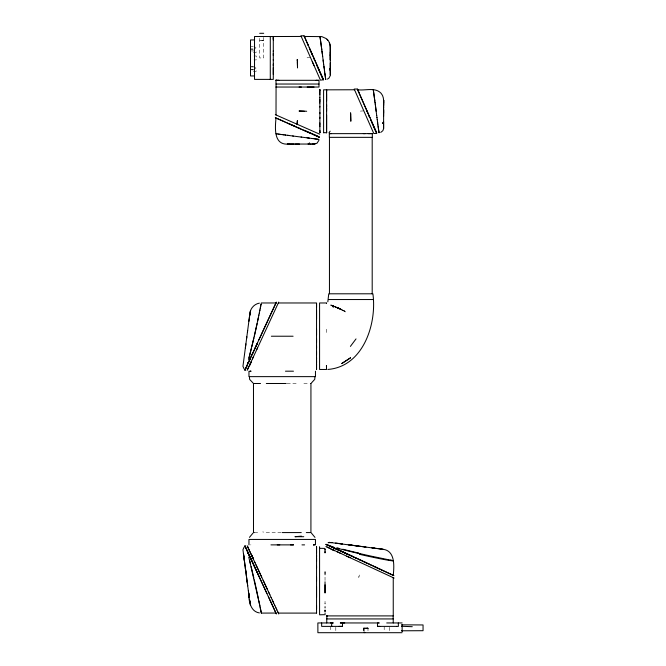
<?xml version="1.0" encoding="UTF-8"?>
<svg xmlns="http://www.w3.org/2000/svg" width="666" height="666" viewBox="0 0 666 666"><rect width="100%" height="100%" fill="white"/><g stroke="black" fill="none" stroke-linecap="round" stroke-linejoin="round"><path stroke-width="0.5" stroke-dasharray="3.33 2.5" d="M325.033 575.083L325.033 570.296L325.033 581.077M325.033 573.318L325.033 572.477M364.302 628.113L363.47 628.113L363.461 631.118L363.361 628.113L365.476 628.113M364.252 631.118L364.502 628.113L366.608 628.105L367.99 628.113L367.998 631.118L368.098 628.113L365.825 628.105M255.528 48.535L255.952 47.819L255.528 47.103M255.528 68.798L255.952 68.082L255.528 67.366M263.536 40.484C255.011 40.276 262.804 40.726 263.103 40.526M307.051 57.809L310.489 57.542M360.364 111.114L363.803 110.856M339.976 308.5L330.777 305.028L332.692 306.959M251.365 66.966L253.946 66.925M250.508 46.42L253.263 46.395M250.508 66.683L253.263 66.667M367.399 628.121L368.098 628.113L364.502 628.113M367.932 628.113L367.157 628.113M366.958 628.105L363.361 628.113M251.365 50.932L256.244 50.932L256.244 52.356L251.365 52.356M253.946 55.994L256.244 55.994L256.244 59.907L253.946 59.907M251.365 69.847L256.244 69.847L256.244 71.27L251.365 71.27M287.004 383.491L298.102 383.491M303.879 383.491L308.783 383.491M254.329 532.575L258.108 532.575M281.169 532.575L266.608 532.575L262.695 531.918M250.499 544.88L250.924 544.88M250.508 49.209L253.263 49.234M250.508 69.48L253.263 69.505M250.508 48.918L253.088 48.959M333.508 305.91L330.777 305.028L333.758 307.8M260.264 40.526L259.723 40.468M332.234 305.403L330.827 305.003L343.523 310.939M332.259 305.494L333.766 306.277L330.786 305.02L343.714 311.055M333.283 305.786L339.818 308.425L345.046 311.388L333.932 306.21M330.935 305.311L332.251 305.786M332.034 305.702L335.423 306.993M332.875 306.019L333.608 306.293M334.432 306.61L335.847 307.168M336.688 307.093L338.353 307.775M335.165 306.66L341.591 309.39L345.521 311.963L343.082 310.373M336.854 307.584L340.035 309.007M337.304 307.767L341.791 309.906M331.144 305.02L343.614 310.631L331.477 305.145M339.827 308.649L341.5 309.499M334.715 306.801L336.355 307.675M343.356 310.298L344.913 311.305M363.47 628.113L363.561 631.127M326.457 329.195L326.465 334.998M389.31 627.297L389.31 632.7M384.19 626.39L384.19 630.893M335.806 627.297L335.806 632.7M330.686 626.39L330.686 630.893M263.694 37.404L263.694 57.95L259.682 57.95L259.682 37.404M325.033 601.323L325.033 603.962L325.033 601.323M325.033 606.16L325.033 608.125L325.033 606.16M325.033 612.845L325.033 613.769L325.033 612.845M359.382 574.966L358.766 577.38L359.382 574.966"/><path stroke-width="1" d="M248.959 544.88L248.959 539.435L315.459 539.435L315.459 544.88M273.293 38.395L273.293 37.687M273.293 65.626L273.293 64.028M273.293 37.512L273.293 36.53L254.52 36.513L254.52 79.387L273.293 79.387L273.293 59.515M273.293 60.19L273.293 53.488M273.293 55.561L273.293 50.941M273.293 39.952L273.293 38.22M310.922 531.918L310.939 384.149M315.459 371.187L315.459 376.631L248.959 376.631L248.959 371.187M316.55 612.612L316.55 613.095L278.33 613.095M316.55 608.849L316.55 605.669M316.55 597.194L316.55 586.721M316.55 581.143L316.55 577.28M316.55 567.99L316.55 566.217M316.55 561.446L316.55 558.216M316.55 556.818L316.55 555.502M316.55 553.13L316.55 551.173M316.55 550.457L316.55 546.778M316.55 367.024L316.55 366.491M316.55 365.609L316.55 363.969M316.55 362.928L316.55 360.556M316.55 359.24L316.55 357.85M316.55 354.62L316.55 351.573M316.55 348.077L316.55 346.278M316.55 342.574L316.55 338.786M316.55 334.906L316.55 329.345M316.55 318.872L316.55 310.389M316.55 307.217L316.55 303.455M319.871 132.068L319.871 132.742L319.871 130.386M319.871 126.657L319.871 122.935M319.871 107.068L319.871 102.972M319.871 99.334L319.871 103.047M319.871 97.802L319.871 94.48M319.871 94.672L319.871 93.173M319.871 92.333L319.871 89.76L319.871 91.35M319.871 118.431L319.871 117.266M319.871 113.695L319.871 112.479M319.871 101.865L319.871 97.644M325.033 611.213L325.033 610.064M325.033 584.823L325.033 592.84L325.033 581.801M325.033 551.398L325.033 552.772L325.033 551.59M326.606 115.118L326.606 129.612M326.606 92.691L326.606 132.742L326.606 132.059M326.606 107.859L326.606 111.18M326.606 106.801L326.606 104.687M326.606 101.016L326.606 93.914M326.606 93.265L326.606 89.835L323.593 89.818L323.593 132.759M326.606 90.434L326.606 89.835L354.528 89.768M327.406 79.121L328.962 78.105L330.228 75.691L330.303 52.015M330.303 55.861L330.136 44.947L328.729 41.275L326.315 38.636L321.861 36.622L304.387 36.455L323.451 79.928L323.276 79.487M330.303 54.595L330.303 59.907L330.303 46.811L329.578 43.032M383.616 113.212L383.616 109.216M368.931 115.892L369.913 117.832L357.7 89.76C365.184 90.909 375.133 86.871 381.085 93.282C384.149 96.645 383.674 101.523 383.616 105.711L383.608 100.017L383.608 128.605L382.867 130.678L380.719 132.434M276.015 114.96L276.074 84.033M314.968 376.631L314.752 379.354L311.447 382.933M316.55 367.532L316.541 369.472L316.55 302.972L278.33 302.972M325.283 614.651L319.58 614.81L319.58 546.678M383.608 128.605L383.616 121.745M273.293 74.475L273.293 67.666M326.748 622.951L326.781 618.939L393.215 618.939L393.248 622.951M321.653 622.951L321.661 626.381L341.4 626.39L342.482 626.381L342.532 622.951L379.237 622.96L378.621 622.951M383.616 100.708L383.616 103.005M319.871 89.777L319.871 90.218M319.871 132.376L319.871 125.633M316.541 547.044L316.55 547.252M357.759 89.977L357.309 89.053L354.212 89.044L373.759 133.475L376.565 133.475L376.182 132.517M327.822 301.823L328.746 293.798L372.902 293.798C377.064 324.142 363.012 366.766 327.83 369.447M402.114 624.5L402.139 631.385L402.073 630.527M249.892 313.536C250.291 308.441 254.345 303.962 259.399 303.138M249.617 315.651L249.742 314.685M245.363 347.927L245.896 343.889M248.859 321.37L249.234 318.539M249.941 313.17L242.948 366.3L244.081 368.897M246.62 338.395L246.836 336.746M247.436 332.184L247.66 330.502M249.334 317.749L250.383 311.039M249.683 315.118L249.817 314.169M260.24 308.408L260.722 306.01M259.79 310.639L261.039 304.429M259.282 313.137L259.948 309.865M260.914 305.045L261.338 302.972L275.949 302.972L262.312 332.417M258.841 315.276L259.34 312.845M258.916 314.935L257.542 321.478M258.291 317.907L256.252 327.464A33.841 1.132 -77.1 0 1 254.279 336.213L251.856 346.511M357.759 89.927L376.623 132.667M254.287 336.222L255.011 333A34.582 1.182 -77.1 0 0 257.101 323.559M253.912 337.845L248.967 357.975M248.543 359.573L249.176 357.151A34.682 1.149 -76.9 0 0 251.29 348.817M318.931 140.301L316.933 143.307L313.145 144.056M249.45 537.362L252.972 533.133M244.913 370.154L247.552 364.402M245.23 369.547L245.579 368.698M245.421 368.897L245.171 369.447L257.559 342.765M247.644 364.535L244.996 370.313L245.296 369.763M250.741 357.817L248.56 362.554M275.949 302.972L275.757 303.388M249.758 365.443L251.382 361.78M248.135 363.003L252.772 352.988M249.708 364.826L251.065 361.888M248.992 366.358L247.619 369.339M262.454 332.251L255.036 348.11M252.164 354.745L257.442 343.273M252.456 358.874L253.563 356.493M256.826 349.434L257.575 347.81M258.824 339.943L276.382 302.106L276.032 302.872M247.161 370.329L278.721 302.114M319.738 89.768L319.439 89.843M329.953 69.048L330.211 68.623L329.37 69.955L330.211 68.631M326.581 303.38L326.465 303.147M330.161 131.16L329.004 132.692M350.399 346.395L356.027 338.902M244.081 547.169L242.948 549.8L244.447 561.163M308.2 143.956L309.515 143.123L308.2 143.956L308.608 143.698M276.015 80.17L276.09 79.878M329.329 133.483L329.404 133.183M328.097 542.723L331.984 542.574M276.074 80.303L319.006 80.303L319.014 84.033L276.024 84.033L276.007 80.303L278.879 80.303M393.248 577.68L393.248 615.9L326.756 615.9L327.639 615.9M326.798 615.908L327.397 615.9M329.437 133.65L372.319 133.616L372.327 137.346L329.337 137.346L329.32 133.616L331.285 133.625M314.086 144.047L315.259 143.973M328.48 299.534L373.36 299.534M329.054 542.34L383.191 549.317C395.429 550.89 394.13 566.566 393.248 575.307L378.904 568.597M318.631 80.311L318.323 80.303M368.273 133.616L372.319 133.616M317.54 80.303L316.15 80.303M314.036 87.038L307.226 87.038M396.495 626.39L398.393 626.381L398.31 622.951M254.52 75.949L250.508 75.957L250.508 39.943L254.52 39.952M314.136 144.047L288.619 144.047C273.676 145.538 274.983 128.446 276.015 118.132L276.432 118.315M289.327 144.056L287.521 144.047L294.156 144.047M299.467 144.047L295.379 144.047M313.811 144.047L311.746 144.047M402.098 632.7L317.89 632.7L317.865 622.951L333.125 622.951L330.478 622.951M338.877 626.39L342.482 626.381M401.631 630.794L423.052 630.702L423.052 624.949L401.64 624.858M301.215 36.455L273.293 36.53L273.293 51.382M313.703 144.047L314.444 144.047M259.682 33.3L263.694 33.3M276.681 87.038L276.09 87.038L318.997 87.038L318.956 84.033M299.084 87.038L301.373 87.038M306.685 111.255L299.017 111.014L304.387 111.255M323.593 132.701L326.606 132.701L326.606 130.378M287.321 144.047L288.619 144.047M326.465 302.972L319.58 302.972L319.58 369.464L326.332 369.464M271.353 336.222L293.09 336.222M285.464 371.187L293.465 371.187M253.338 383.491L260.531 383.491M266.317 383.491L286.155 383.491M310.431 383.491L311.08 383.491M253.421 532.575L254.329 532.575M282.251 532.575L301.273 532.575M306.31 532.575L310.997 532.575M301.423 536.147L294.946 536.704L303.763 536.704M270.945 544.88L293.481 544.88L290.459 544.88M301.973 544.88L304.603 544.88M319.58 548.318L325.033 548.434M258.841 600.782L261.338 613.095L275.932 613.045M342.532 622.951L340.368 622.951L344.705 622.951M386.721 622.951L402.131 622.951M396.653 626.39L377.497 626.381L377.464 622.951M363.336 133.616L365.184 133.616M277.272 544.88L279.778 544.88M309.665 144.047L310.481 144.056M377.497 626.381L379.728 626.39M401.523 626.273L412.271 626.698M383.266 549.325L380.869 549.009M292.707 135.989L301.69 137.129M374.517 548.176L372.96 547.976L377.68 548.593M287.412 135.306L293.331 136.064M301.082 137.054L309.424 138.128M352.322 545.254L348.276 544.721L358.791 546.103M307.076 137.82L312.687 138.561M285.081 134.998L288.728 135.473M335.564 543.048L342.524 543.964M353.954 545.471L365.992 547.052M371.561 547.785L373.268 548.01M380.186 548.917L381.735 549.125M283.425 134.773L285.606 135.065M364.027 546.794L365.667 547.011M378.471 548.692L379.811 548.867M281.909 134.574L283.907 134.84M381.535 549.1L382.134 549.175M312.271 138.511L314.51 138.811M280.544 134.39L282.342 134.632M340.659 543.714L341.666 543.847M314.102 138.761L316.949 139.152M279.329 134.216L280.927 134.44M315.368 138.928L319.014 139.469L318.49 139.385M278.338 134.082L279.662 134.266M278.571 134.116L276.015 133.733L277.098 133.899M317.366 139.211L318.082 139.319M390.659 560.173L372.585 556.435M391.175 560.273L393.082 560.664M390.551 560.148L391.783 560.397M392.174 560.472L392.857 560.614M327.414 545.079L325.89 544.397L338.378 550.141M358.366 553.263L363.211 554.37A34.582 1.182 12.9 0 0 372.66 556.46M332.759 546.853L326.998 544.663M337.82 548.21L339.052 548.534L336.638 547.902M259.399 612.928C250.166 611.546 248.801 600.59 248.651 593.115M333.749 547.119L331.643 546.803L343.215 552.147M327.181 544.547L327.472 544.622M318.564 136.788L319.489 137.196L287.013 122.935M294.98 126.249L288.811 123.61M381.626 569.954L326.065 544.272M297.494 127.397L299.225 128.105M333.258 547.427L353.746 556.876M318.648 136.946L319.022 137.138L312.912 134.407M285.106 121.986L276.939 118.423M393.248 575.307L392.832 575.116M276.215 118.182L275.308 117.74M275.299 114.644L319.73 134.191M304.204 130.245L317.923 136.222M381.651 570.038L393.939 575.657M332.292 549.475L334.332 550.424M330.777 549.117L334.44 550.732M311.405 133.749L275.416 117.765M371.736 565.276L377.181 567.765M327.039 547.052L329.861 548.351M326.715 544.572L327.514 544.938M369.355 564.269L371.953 565.459M374.425 566.608L379.087 568.772M341.092 551.34L346.978 554.045M346.778 556.185L350.066 557.7M358.658 559.307L361.372 560.564M325.89 546.52L394.106 578.08M336.879 551.606L340.692 553.363M355.819 557.842L369.688 564.327M345.662 553.279L355.994 558.066M364.069 561.813L366.725 563.036M364.169 632.117L364.81 632.7M252.972 382.933L249.608 379.354L249.45 376.631M311.447 533.133L314.968 537.362M327.073 39.269L327.88 40.11M357.309 89.053L357.917 90.276M248.992 549.708L247.577 546.628L247.902 547.344M323.118 79.82L320.446 80.161L300.899 35.739L304.104 35.864L308.241 45.538M358.341 91.217L358.916 92.532M251.59 555.319L253.405 558.907L251.382 554.287M304.021 35.847L304.345 36.638M374.975 129.837L375.791 131.668M323.201 79.079L323.393 79.462L320.662 73.352M376.506 132.709L376.748 133.308L370.796 119.797L372.336 123.726M246.895 550.374L258.591 575.607M251.623 560.664L248.876 554.736M245.438 547.169L245.171 546.611L246.362 549.242M244.913 545.912L275.949 613.095M316.5 64.635L322.477 78.355M259.091 576.598L266.958 593.572M252.356 557.001L254.995 562.678M319.913 71.828L309.19 47.453M258.991 576.132L244.996 545.754L245.404 546.511M275.624 612.32L276.382 613.952L276.132 613.411M247.161 545.737L249.492 550.774M249.708 551.24L252.456 557.176M256.027 564.901L257.442 567.965M261.68 577.114L254.745 562.137M263.128 580.244L267.357 589.393M268.589 592.057L269.855 594.788M271.07 597.402L273.651 602.996M274.617 605.069L275.915 607.883M276.556 609.273L277.864 612.096M278.721 613.952L277.655 611.638M249.017 549.75L253.471 559.382M257.292 567.632L260.248 574.017M260.847 575.316L265.035 584.373M265.168 584.656L271.137 597.56M272.294 600.049L274.833 605.544M275.649 607.309L276.865 609.939M275.183 611.43L275.449 612.004M268.39 596.653L275.075 611.138M307.634 43.873L308.4 45.613M312.279 61.605L314.019 65.559M373.085 125.449L374.4 128.496M309.856 49.242L312.504 55.42M245.23 546.511L245.579 547.36M313.653 57.934L314.36 59.665M366.849 110.764L367.848 113.403M248.693 557.067L250.566 564.335M249.733 561.055L259.948 606.202M251.14 566.666L253.863 578.03M258.508 599.175L256.252 588.602A33.841 1.19 77.1 0 0 254.279 579.845M261.338 613.095L261.205 612.437M260.914 611.022L261.08 611.813M260.181 607.392L260.814 610.514M250.383 605.028L249.442 599.092L249.817 601.898L249.675 600.882M316.55 546.603L316.55 613.011M378.921 132.093L379.029 132.759L378.13 126.432M324.817 73.118L325.716 79.445L324.384 69.863M321.803 49.75L319.988 36.455L322.319 53.771M325.707 79.396L325.632 78.921M378.971 132.392L377.922 124.867M247.003 580.602L247.211 582.134M249.892 602.555L249.608 600.399M247.694 585.839L243.44 553.504L248.376 590.983M245.896 572.169L245.363 568.131M377.938 125.025L377.455 121.362M324.625 71.712L323.901 66.15M248.36 590.85L249.242 597.577L248.609 592.782L248.818 594.363M374.866 101.157L373.293 89.768L375.116 103.064M377.714 123.335L377.214 119.464M324.175 68.265L323.643 64.169M375.041 102.472L375.366 105.045M376.956 117.482L377.239 119.655M375.291 104.437L376.706 115.551M376.698 115.443L376.981 117.641M375.549 106.46L376.173 111.33M321.978 51.124L323.401 62.238L323.118 60.048M323.385 62.129L323.668 64.327M322.452 54.795L322.66 56.46M297.336 60.864L297.261 59.424L297.511 66.916M297.386 61.747L297.511 67.949M331.66 622.951L331.701 626.39M383.616 100.308L383.616 100.874M383.616 106.369L383.616 107.942M326.606 89.935L326.606 91.642M319.871 92.174L319.871 93.415M393.165 615.9L393.165 618.939M383.616 110.273L383.616 116.325M372.194 137.346L372.194 293.798M330.303 63.02L330.303 74.867M329.454 137.346L329.454 293.798M326.831 615.9L326.831 618.939M325.033 610.356L325.033 611.754M319.871 106.435L319.871 124.717M270.288 36.513L270.288 79.387M253.48 384.149L253.496 531.918M358.708 553.105A34.898 1.032 13.2 0 1 342.79 549.217M393.415 560.839A34.041 1.365 12.9 0 1 359.407 554.287M359.973 553.771A34.94 1.449 12.9 0 1 337.604 548.276M325.033 549.358L325.033 550.283L325.033 549.358M326.465 365.551L326.515 368.798L326.465 365.551M297.369 120.804L297.103 124.242L297.369 120.804M247.669 362.82L247.436 364.518L247.669 362.82M383.524 121.928L382.684 123.26L383.524 121.928M350.499 357.842L341.849 363.494L350.499 357.842M247.436 551.548L247.66 553.188L247.436 551.548M250.924 371.187L250.008 371.187L250.924 371.187M313.911 544.88L313.495 544.88L314.419 544.88L313.911 544.88M350.682 114.793L350.574 112.787L350.824 121.262L350.682 114.793"/></g></svg>
